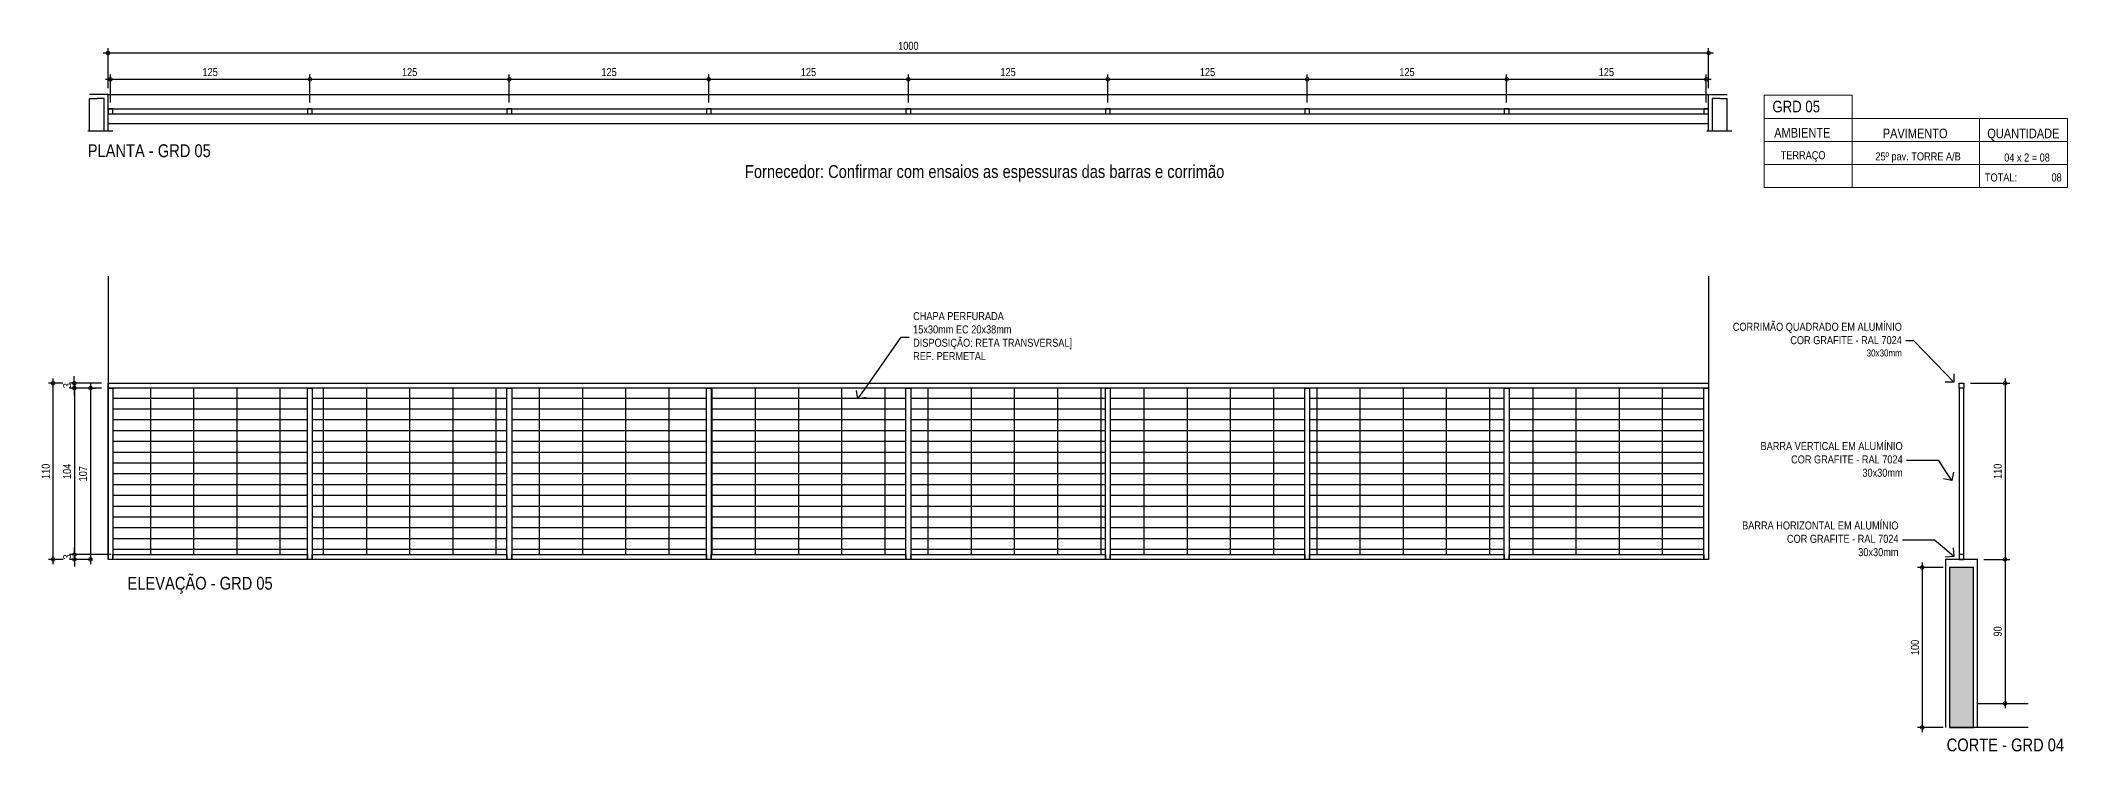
# Model space of a CAD drawing. Header units: metres. Extents: x -1.2 to 70.7, y -18.8 to 3.9.
# Drawn here: x 43.57 to 56.23, y -1.49 to 2.95 of the extents above; entities that cross this region are included whole.
import ezdxf
from ezdxf import colors
from ezdxf.entities.mleader import LeaderData, LeaderLine
from ezdxf.math import Vec2, Vec3

# ---------------------------------------------------------------- set-up
doc = ezdxf.new("R2010")
doc.units = ezdxf.units.M
doc.header["$PDMODE"] = 35
for name, color, linetype in [('ARQ-ALV ACAB', 4, 'Continuous'), ('ARQ-ALV OSSO', 5, 'Continuous'), ('ARQ-AUX', 7, 'Continuous'), ('ARQ-AUX1', 1, 'Continuous'), ('ARQ-AUX2', 2, 'Continuous'), ('ARQ-DIM', 2, 'Continuous'), ('ARQ-EST', 2, 'Continuous'), ('ARQ-SIM', 1, 'Continuous'), ('ARQ-TXT', 2, 'Continuous'), ('ARQ-TXT01', 2, 'Continuous'), ('ARQ-TXT3', 3, 'Continuous'), ('ES-CORTE', 2, 'Continuous')]:
    doc.layers.add(name, color=color, linetype=linetype)
doc.layers.add('SIMB', color=1, linetype='Continuous', lineweight=13)
doc.styles.add('Adesa', font='ARIALN.TTF')
doc.dimstyles.new('ADESA 1-0025', dxfattribs={"dimtxt": 0.05, "dimasz": 0.045, "dimexe": 0.03, "dimexo": 0.04, "dimgap": 0.02, "dimtad": 1, "dimtoh": 1, "dimdec": 0, "dimlfac": 100, "dimzin": 4, "dimtxsty": 'Adesa', "dimblk": 'DOTSMALL', "dimcen": 1, "dimdle": 0.03, "dimclrd": 1, "dimclre": 1, "dimclrt": 256, "dimazin": 1, "dimtm": 1e-09, "dimtfac": 1, "dimtdec": 0, "dimtix": 1, "dimtmove": 2, "dimatfit": 0, "dimldrblk": 'DOTSMALL', "dimfxl": 0.8, "dimtvp": 2, "dimtolj": 1, "dimtzin": 0, "dimarcsym": 0})

# ---------------------------------------------------------------- blocks, each defined once
blk = doc.blocks.new('_DotSmall')
at = {"color": 0, "linetype": 'ByBlock', "const_width": 0.5}
blk.add_lwpolyline([(-0.0625, 0, 1), (0.0625, 0, 1)], format="xyb", close=True, dxfattribs=at)
blk = doc.blocks.new('*D97')
at = {"layer": 'ARQ-DIM', "color": 1, "lineweight": -2, "transparency": 16777216}
for p, q in [((43.978, 2.711), (45.284, 2.711)), ((44.008, 2.566), (44.008, 2.741)), ((45.254, 2.566), (45.254, 2.741))]:
    blk.add_line(p, q, dxfattribs=at)
at = {"layer": 'Defpoints', "color": 0, "transparency": 16777216}
for p in [(45.254, 2.711), (44.008, 2.526, 0), (45.254, 2.526, 0)]:
    blk.add_point(p, dxfattribs=at)
at = {"layer": 'ARQ-DIM', "color": 1, "lineweight": -2, "transparency": 16777216, "xscale": 0.045, "yscale": 0.045, "zscale": 0.045, "rotation": 180}
blk.add_blockref('_DotSmall', (44.008, 2.711), dxfattribs=at)
at = {"layer": 'ARQ-DIM', "color": 1, "lineweight": -2, "transparency": 16777216, "xscale": 0.045, "yscale": 0.045, "zscale": 0.045}
blk.add_blockref('_DotSmall', (45.254, 2.711), dxfattribs=at)
at = {"layer": 'ARQ-DIM', "transparency": 16777216, "insert": (44.631, 2.756), "char_height": 0.05, "attachment_point": 5, "style": 'Adesa'}
blk.add_mtext('\\A1;125', dxfattribs=at)
blk = doc.blocks.new('*D98')
at = {"layer": 'ARQ-DIM', "color": 1, "lineweight": -2, "transparency": 16777216}
for p, q in [((45.224, 2.711), (46.53, 2.711)), ((45.254, 2.566), (45.254, 2.741)), ((46.5, 2.566), (46.5, 2.741))]:
    blk.add_line(p, q, dxfattribs=at)
at = {"layer": 'Defpoints', "color": 0, "transparency": 16777216}
for p in [(46.5, 2.711), (45.254, 2.526, 0), (46.5, 2.526, 0)]:
    blk.add_point(p, dxfattribs=at)
at = {"layer": 'ARQ-DIM', "color": 1, "lineweight": -2, "transparency": 16777216, "xscale": 0.045, "yscale": 0.045, "zscale": 0.045, "rotation": 180}
blk.add_blockref('_DotSmall', (45.254, 2.711), dxfattribs=at)
at = {"layer": 'ARQ-DIM', "color": 1, "lineweight": -2, "transparency": 16777216, "xscale": 0.045, "yscale": 0.045, "zscale": 0.045}
blk.add_blockref('_DotSmall', (46.5, 2.711), dxfattribs=at)
at = {"layer": 'ARQ-DIM', "transparency": 16777216, "insert": (45.877, 2.756), "char_height": 0.05, "attachment_point": 5, "style": 'Adesa'}
blk.add_mtext('\\A1;125', dxfattribs=at)
blk = doc.blocks.new('*D99')
at = {"layer": 'ARQ-DIM', "color": 1, "lineweight": -2, "transparency": 16777216}
for p, q in [((46.47, 2.711), (47.776, 2.711)), ((46.5, 2.566), (46.5, 2.741)), ((47.746, 2.566), (47.746, 2.741))]:
    blk.add_line(p, q, dxfattribs=at)
at = {"layer": 'Defpoints', "color": 0, "transparency": 16777216}
for p in [(47.746, 2.711), (46.5, 2.526, 0), (47.746, 2.526, 0)]:
    blk.add_point(p, dxfattribs=at)
at = {"layer": 'ARQ-DIM', "color": 1, "lineweight": -2, "transparency": 16777216, "xscale": 0.045, "yscale": 0.045, "zscale": 0.045, "rotation": 180}
blk.add_blockref('_DotSmall', (46.5, 2.711), dxfattribs=at)
at = {"layer": 'ARQ-DIM', "color": 1, "lineweight": -2, "transparency": 16777216, "xscale": 0.045, "yscale": 0.045, "zscale": 0.045}
blk.add_blockref('_DotSmall', (47.746, 2.711), dxfattribs=at)
at = {"layer": 'ARQ-DIM', "transparency": 16777216, "insert": (47.123, 2.756), "char_height": 0.05, "attachment_point": 5, "style": 'Adesa'}
blk.add_mtext('\\A1;125', dxfattribs=at)
blk = doc.blocks.new('*D100')
at = {"layer": 'ARQ-DIM', "color": 1, "lineweight": -2, "transparency": 16777216}
for p, q in [((47.716, 2.711), (49.023, 2.711)), ((47.746, 2.566), (47.746, 2.741)), ((48.993, 2.566), (48.993, 2.741))]:
    blk.add_line(p, q, dxfattribs=at)
at = {"layer": 'Defpoints', "color": 0, "transparency": 16777216}
for p in [(48.993, 2.711), (47.746, 2.526, 0), (48.993, 2.526, 0)]:
    blk.add_point(p, dxfattribs=at)
at = {"layer": 'ARQ-DIM', "color": 1, "lineweight": -2, "transparency": 16777216, "xscale": 0.045, "yscale": 0.045, "zscale": 0.045, "rotation": 180}
blk.add_blockref('_DotSmall', (47.746, 2.711), dxfattribs=at)
at = {"layer": 'ARQ-DIM', "color": 1, "lineweight": -2, "transparency": 16777216, "xscale": 0.045, "yscale": 0.045, "zscale": 0.045}
blk.add_blockref('_DotSmall', (48.993, 2.711), dxfattribs=at)
at = {"layer": 'ARQ-DIM', "transparency": 16777216, "insert": (48.369, 2.756), "char_height": 0.05, "attachment_point": 5, "style": 'Adesa'}
blk.add_mtext('\\A1;125', dxfattribs=at)
blk = doc.blocks.new('*D101')
at = {"layer": 'ARQ-DIM', "color": 1, "lineweight": -2, "transparency": 16777216}
for p, q in [((48.963, 2.711), (50.269, 2.711)), ((48.993, 2.566), (48.993, 2.741)), ((50.239, 2.566), (50.239, 2.741))]:
    blk.add_line(p, q, dxfattribs=at)
at = {"layer": 'Defpoints', "color": 0, "transparency": 16777216}
for p in [(50.239, 2.711), (48.993, 2.526, 0), (50.239, 2.526, 0)]:
    blk.add_point(p, dxfattribs=at)
at = {"layer": 'ARQ-DIM', "color": 1, "lineweight": -2, "transparency": 16777216, "xscale": 0.045, "yscale": 0.045, "zscale": 0.045, "rotation": 180}
blk.add_blockref('_DotSmall', (48.993, 2.711), dxfattribs=at)
at = {"layer": 'ARQ-DIM', "color": 1, "lineweight": -2, "transparency": 16777216, "xscale": 0.045, "yscale": 0.045, "zscale": 0.045}
blk.add_blockref('_DotSmall', (50.239, 2.711), dxfattribs=at)
at = {"layer": 'ARQ-DIM', "transparency": 16777216, "insert": (49.616, 2.756), "char_height": 0.05, "attachment_point": 5, "style": 'Adesa'}
blk.add_mtext('\\A1;125', dxfattribs=at)
blk = doc.blocks.new('*D102')
at = {"layer": 'ARQ-DIM', "color": 1, "lineweight": -2, "transparency": 16777216}
for p, q in [((50.209, 2.711), (51.515, 2.711)), ((50.239, 2.566), (50.239, 2.741)), ((51.485, 2.566), (51.485, 2.741))]:
    blk.add_line(p, q, dxfattribs=at)
at = {"layer": 'Defpoints', "color": 0, "transparency": 16777216}
for p in [(51.485, 2.711), (50.239, 2.526, 0), (51.485, 2.526, 0)]:
    blk.add_point(p, dxfattribs=at)
at = {"layer": 'ARQ-DIM', "color": 1, "lineweight": -2, "transparency": 16777216, "xscale": 0.045, "yscale": 0.045, "zscale": 0.045, "rotation": 180}
blk.add_blockref('_DotSmall', (50.239, 2.711), dxfattribs=at)
at = {"layer": 'ARQ-DIM', "color": 1, "lineweight": -2, "transparency": 16777216, "xscale": 0.045, "yscale": 0.045, "zscale": 0.045}
blk.add_blockref('_DotSmall', (51.485, 2.711), dxfattribs=at)
at = {"layer": 'ARQ-DIM', "transparency": 16777216, "insert": (50.862, 2.756), "char_height": 0.05, "attachment_point": 5, "style": 'Adesa'}
blk.add_mtext('\\A1;125', dxfattribs=at)
blk = doc.blocks.new('*D103')
at = {"layer": 'ARQ-DIM', "color": 1, "lineweight": -2, "transparency": 16777216}
for p, q in [((51.455, 2.711), (52.761, 2.711)), ((51.485, 2.566), (51.485, 2.741)), ((52.731, 2.566), (52.731, 2.741))]:
    blk.add_line(p, q, dxfattribs=at)
at = {"layer": 'Defpoints', "color": 0, "transparency": 16777216}
for p in [(52.731, 2.711), (51.485, 2.526, 0), (52.731, 2.526, 0)]:
    blk.add_point(p, dxfattribs=at)
at = {"layer": 'ARQ-DIM', "color": 1, "lineweight": -2, "transparency": 16777216, "xscale": 0.045, "yscale": 0.045, "zscale": 0.045, "rotation": 180}
blk.add_blockref('_DotSmall', (51.485, 2.711), dxfattribs=at)
at = {"layer": 'ARQ-DIM', "color": 1, "lineweight": -2, "transparency": 16777216, "xscale": 0.045, "yscale": 0.045, "zscale": 0.045}
blk.add_blockref('_DotSmall', (52.731, 2.711), dxfattribs=at)
at = {"layer": 'ARQ-DIM', "transparency": 16777216, "insert": (52.108, 2.756), "char_height": 0.05, "attachment_point": 5, "style": 'Adesa'}
blk.add_mtext('\\A1;125', dxfattribs=at)
blk = doc.blocks.new('*D104')
at = {"layer": 'ARQ-DIM', "color": 1, "lineweight": -2, "transparency": 16777216}
for p, q in [((52.701, 2.711), (54.008, 2.711)), ((52.731, 2.566), (52.731, 2.741)), ((53.978, 2.566), (53.978, 2.741))]:
    blk.add_line(p, q, dxfattribs=at)
at = {"layer": 'Defpoints', "color": 0, "transparency": 16777216}
for p in [(53.978, 2.711), (52.731, 2.526, 0), (53.978, 2.526, 0)]:
    blk.add_point(p, dxfattribs=at)
at = {"layer": 'ARQ-DIM', "color": 1, "lineweight": -2, "transparency": 16777216, "xscale": 0.045, "yscale": 0.045, "zscale": 0.045, "rotation": 180}
blk.add_blockref('_DotSmall', (52.731, 2.711), dxfattribs=at)
at = {"layer": 'ARQ-DIM', "color": 1, "lineweight": -2, "transparency": 16777216, "xscale": 0.045, "yscale": 0.045, "zscale": 0.045}
blk.add_blockref('_DotSmall', (53.978, 2.711), dxfattribs=at)
at = {"layer": 'ARQ-DIM', "transparency": 16777216, "insert": (53.354, 2.756), "char_height": 0.05, "attachment_point": 5, "style": 'Adesa'}
blk.add_mtext('\\A1;125', dxfattribs=at)
blk = doc.blocks.new('*D105')
at = {"layer": 'ARQ-DIM', "color": 1, "lineweight": -2, "transparency": 16777216}
for p, q in [((54.023, 2.875), (43.963, 2.875)), ((43.993, 2.656), (43.993, 2.905)), ((53.993, 2.656), (53.993, 2.905))]:
    blk.add_line(p, q, dxfattribs=at)
at = {"layer": 'Defpoints', "color": 0, "transparency": 16777216}
for p in [(43.993, 2.875), (43.993, 2.616, 0), (53.993, 2.616)]:
    blk.add_point(p, dxfattribs=at)
at = {"layer": 'ARQ-DIM', "color": 1, "lineweight": -2, "transparency": 16777216, "xscale": 0.045, "yscale": 0.045, "zscale": 0.045, "rotation": 180}
blk.add_blockref('_DotSmall', (43.993, 2.875), dxfattribs=at)
at = {"layer": 'ARQ-DIM', "color": 1, "lineweight": -2, "transparency": 16777216, "xscale": 0.045, "yscale": 0.045, "zscale": 0.045}
blk.add_blockref('_DotSmall', (53.993, 2.875), dxfattribs=at)
at = {"layer": 'ARQ-DIM', "transparency": 16777216, "insert": (48.993, 2.92), "char_height": 0.05, "attachment_point": 5, "style": 'Adesa'}
blk.add_mtext('\\A1;1000', dxfattribs=at)
blk = doc.blocks.new('*D111')
at = {"layer": 'ARQ-DIM', "color": 1, "lineweight": -2, "transparency": 16777216}
for p, q in [((43.953, 0.812), (43.752, 0.812)), ((43.953, 0.782), (43.752, 0.782)), ((43.782, 0.812), (43.782, 0.857)), ((43.782, 0.812), (43.782, 0.782)), ((43.782, 0.782), (43.782, 0.737))]:
    blk.add_line(p, q, dxfattribs=at)
at = {"layer": 'Defpoints', "color": 0, "transparency": 16777216}
for p in [(43.782, 0.782), (43.993, 0.812, 0), (43.993, 0.782, 0)]:
    blk.add_point(p, dxfattribs=at)
at = {"layer": 'ARQ-DIM', "color": 1, "lineweight": -2, "transparency": 16777216, "xscale": 0.045, "yscale": 0.045, "zscale": 0.045}
for p, rotation in [((43.782, 0.812), 270), ((43.782, 0.782), 90)]:
    blk.add_blockref('_DotSmall', p, dxfattribs=dict(at, rotation=rotation))
at = {"layer": 'ARQ-DIM', "transparency": 16777216, "insert": (43.737, 0.797), "char_height": 0.05, "attachment_point": 5, "rotation": 90, "style": 'Adesa'}
blk.add_mtext('\\A1;3', dxfattribs=at)
blk = doc.blocks.new('*D112')
at = {"layer": 'ARQ-DIM', "color": 1, "lineweight": -2, "transparency": 16777216}
for p, q in [((43.953, 0.782), (43.753, 0.782)), ((43.783, 0.812), (43.783, -0.288)), ((44.013, -0.258), (43.753, -0.258))]:
    blk.add_line(p, q, dxfattribs=at)
at = {"layer": 'Defpoints', "color": 0, "transparency": 16777216}
for p in [(43.993, 0.782), (43.783, -0.258), (44.053, -0.258, 0)]:
    blk.add_point(p, dxfattribs=at)
at = {"layer": 'ARQ-DIM', "color": 1, "lineweight": -2, "transparency": 16777216, "xscale": 0.045, "yscale": 0.045, "zscale": 0.045}
for p, rotation in [((43.783, 0.782), 90), ((43.783, -0.258), 270)]:
    blk.add_blockref('_DotSmall', p, dxfattribs=dict(at, rotation=rotation))
at = {"layer": 'ARQ-DIM', "transparency": 16777216, "insert": (43.737, 0.262), "char_height": 0.05, "attachment_point": 5, "rotation": 90, "style": 'Adesa'}
blk.add_mtext('\\A1;104', dxfattribs=at)
blk = doc.blocks.new('*D108')
at = {"layer": 'ARQ-DIM', "color": 1, "lineweight": -2, "transparency": 16777216}
for p, q in [((43.783, -0.258), (43.783, -0.213)), ((43.893, -0.258), (43.753, -0.258)), ((43.893, -0.288), (43.753, -0.288)), ((43.783, -0.258), (43.783, -0.288)), ((43.783, -0.288), (43.783, -0.333))]:
    blk.add_line(p, q, dxfattribs=at)
at = {"layer": 'Defpoints', "color": 0, "transparency": 16777216}
for p in [(43.783, -0.288), (43.933, -0.258), (43.933, -0.288, 0)]:
    blk.add_point(p, dxfattribs=at)
at = {"layer": 'ARQ-DIM', "color": 1, "lineweight": -2, "transparency": 16777216, "xscale": 0.045, "yscale": 0.045, "zscale": 0.045}
for p, rotation in [((43.783, -0.258), 270), ((43.783, -0.288), 90)]:
    blk.add_blockref('_DotSmall', p, dxfattribs=dict(at, rotation=rotation))
at = {"layer": 'ARQ-DIM', "transparency": 16777216, "insert": (43.737, -0.273), "char_height": 0.05, "attachment_point": 5, "rotation": 90, "style": 'Adesa'}
blk.add_mtext('\\A1;3', dxfattribs=at)
blk = doc.blocks.new('*D109')
at = {"layer": 'ARQ-DIM', "color": 1, "lineweight": -2, "transparency": 16777216}
for p, q in [((43.883, 0.812), (43.883, -0.318)), ((43.893, 0.782), (43.913, 0.782)), ((43.863, -0.288), (43.853, -0.288))]:
    blk.add_line(p, q, dxfattribs=at)
at = {"layer": 'Defpoints', "color": 0, "transparency": 16777216}
for p in [(43.853, 0.782, 0), (43.883, -0.288), (43.903, -0.288, 0)]:
    blk.add_point(p, dxfattribs=at)
at = {"layer": 'ARQ-DIM', "color": 1, "lineweight": -2, "transparency": 16777216, "xscale": 0.045, "yscale": 0.045, "zscale": 0.045}
for p, rotation in [((43.883, 0.782), 90), ((43.883, -0.288), 270)]:
    blk.add_blockref('_DotSmall', p, dxfattribs=dict(at, rotation=rotation))
at = {"layer": 'ARQ-DIM', "transparency": 16777216, "insert": (43.837, 0.247), "char_height": 0.05, "attachment_point": 5, "rotation": 90, "style": 'Adesa'}
blk.add_mtext('\\A1;107', dxfattribs=at)
blk = doc.blocks.new('*D110')
at = {"layer": 'ARQ-DIM', "color": 1, "lineweight": -2, "transparency": 16777216}
for p, q in [((43.71, 0.812), (43.62, 0.812)), ((43.65, -0.318), (43.65, 0.842)), ((43.713, -0.288), (43.62, -0.288))]:
    blk.add_line(p, q, dxfattribs=at)
at = {"layer": 'Defpoints', "color": 0, "transparency": 16777216}
for p in [(43.65, 0.812), (43.75, 0.812, 0), (43.753, -0.288)]:
    blk.add_point(p, dxfattribs=at)
at = {"layer": 'ARQ-DIM', "color": 1, "lineweight": -2, "transparency": 16777216, "xscale": 0.045, "yscale": 0.045, "zscale": 0.045}
for p, rotation in [((43.65, 0.812), 90), ((43.65, -0.288), 270)]:
    blk.add_blockref('_DotSmall', p, dxfattribs=dict(at, rotation=rotation))
at = {"layer": 'ARQ-DIM', "transparency": 16777216, "insert": (43.604, 0.262), "char_height": 0.05, "attachment_point": 5, "rotation": 90, "style": 'Adesa'}
blk.add_mtext('\\A1;110', dxfattribs=at)
blk = doc.blocks.new('_Open90')
at = {"color": 0, "linetype": 'ByBlock', "lineweight": -2}
for p, q in [((0, 0), (-1, 0)), ((-0.5, 0.5), (0, 0)), ((0, 0), (-0.5, -0.5))]:
    blk.add_line(p, q, dxfattribs=at)
blk = doc.blocks.new('*D113')
at = {"layer": 'ARQ-DIM', "color": 1, "lineweight": -2, "transparency": 16777216}
for p, q in [((55.628, 0.812), (55.875, 0.812)), ((55.845, 0.842), (55.845, -0.318)), ((55.713, -0.288), (55.875, -0.288))]:
    blk.add_line(p, q, dxfattribs=at)
at = {"layer": 'Defpoints', "color": 0, "transparency": 16777216}
for p in [(55.588, 0.812), (55.673, -0.288), (55.845, -0.288)]:
    blk.add_point(p, dxfattribs=at)
at = {"layer": 'ARQ-DIM', "color": 1, "lineweight": -2, "transparency": 16777216, "xscale": 0.045, "yscale": 0.045, "zscale": 0.045}
for p, rotation in [((55.845, 0.812), 90), ((55.845, -0.288), 270)]:
    blk.add_blockref('_DotSmall', p, dxfattribs=dict(at, rotation=rotation))
at = {"layer": 'ARQ-DIM', "transparency": 16777216, "insert": (55.799, 0.262), "char_height": 0.05, "attachment_point": 5, "rotation": 90, "style": 'Adesa'}
blk.add_mtext('\\A1;110', dxfattribs=at)
blk = doc.blocks.new('*D114')
at = {"layer": 'ARQ-DIM', "color": 1, "lineweight": -2, "transparency": 16777216}
for p, q in [((55.713, -0.288), (55.875, -0.288)), ((55.845, -0.258), (55.845, -1.218)), ((55.713, -1.188), (55.875, -1.188))]:
    blk.add_line(p, q, dxfattribs=at)
at = {"layer": 'Defpoints', "color": 0, "transparency": 16777216}
for p in [(55.673, -0.288), (55.673, -1.188, 0), (55.845, -1.188)]:
    blk.add_point(p, dxfattribs=at)
at = {"layer": 'ARQ-DIM', "color": 1, "lineweight": -2, "transparency": 16777216, "xscale": 0.045, "yscale": 0.045, "zscale": 0.045}
for p, rotation in [((55.845, -0.288), 90), ((55.845, -1.188), 270)]:
    blk.add_blockref('_DotSmall', p, dxfattribs=dict(at, rotation=rotation))
at = {"layer": 'ARQ-DIM', "transparency": 16777216, "insert": (55.799, -0.738), "char_height": 0.05, "attachment_point": 5, "rotation": 90, "style": 'Adesa'}
blk.add_mtext('\\A1;90', dxfattribs=at)
blk = doc.blocks.new('*D115')
at = {"layer": 'ARQ-DIM', "color": 1, "lineweight": -2, "transparency": 16777216}
for p, q in [((55.458, -0.338), (55.297, -0.338)), ((55.327, -0.308), (55.327, -1.368)), ((55.458, -1.338), (55.297, -1.338))]:
    blk.add_line(p, q, dxfattribs=at)
at = {"layer": 'Defpoints', "color": 0, "transparency": 16777216}
for p in [(55.498, -0.338), (55.327, -1.338), (55.498, -1.338)]:
    blk.add_point(p, dxfattribs=at)
at = {"layer": 'ARQ-DIM', "color": 1, "lineweight": -2, "transparency": 16777216, "xscale": 0.045, "yscale": 0.045, "zscale": 0.045}
for p, rotation in [((55.327, -0.338), 90), ((55.327, -1.338), 270)]:
    blk.add_blockref('_DotSmall', p, dxfattribs=dict(at, rotation=rotation))
at = {"layer": 'ARQ-DIM', "transparency": 16777216, "insert": (55.282, -0.838), "char_height": 0.05, "attachment_point": 5, "rotation": 90, "style": 'Adesa'}
blk.add_mtext('\\A1;100', dxfattribs=at)

msp = doc.modelspace()

# ---------------------------------------------------------------- hatches: boundary and pattern name
at = {"transparency": 33554687}
h = msp.add_hatch(dxfattribs=at)
h.set_pattern_fill('GRATE', scale=0.085)
h.set_pattern_definition([(0, (0, 0.31499), (0, 0.06746875), []), (90, (0, 0.315), (-0.269875, 2e-17), [])])
h.paths.add_polyline_path([(45.239, 0.782), (44.023, 0.782), (44.023, -0.258), (45.239, -0.258)])
h.paths.add_polyline_path([(45.269, 0.782), (45.269, -0.258), (46.485, -0.258), (46.485, 0.782)])
h.paths.add_polyline_path([(46.515, 0.782), (46.515, -0.258), (47.731, -0.258), (47.731, 0.782)])
h.paths.add_polyline_path([(47.761, 0.782), (47.761, -0.258), (48.978, -0.258), (48.978, 0.782)])
h.paths.add_polyline_path([(50.224, 0.782), (49.008, 0.782), (49.008, -0.258), (50.224, -0.258)])
h.paths.add_polyline_path([(50.254, 0.782), (50.254, -0.258), (51.47, -0.258), (51.47, 0.782)])
h.paths.add_polyline_path([(51.5, 0.782), (51.5, -0.258), (52.716, -0.258), (52.716, 0.782)])
h.paths.add_polyline_path([(52.746, -0.258), (53.963, -0.258), (53.963, 0.782), (52.746, 0.782)])
at = {"layer": 'ES-CORTE'}
h = msp.add_hatch(color=8, dxfattribs=at)
h.dxf.hatch_style = 1
h.paths.add_polyline_path([(55.648, -0.338), (55.498, -0.338), (55.498, -1.338), (55.648, -1.338)])

# ---------------------------------------------------------------- linework, layer by layer
at = {"layer": 'ARQ-ALV ACAB'}
for p, q in [((43.993, 2.616, 0), (54.108, 2.616)), ((53.993, 2.39), (53.993, 2.616)), ((43.993, 2.436, 0), (53.993, 2.436, 0)), ((55.673, -1.188, 0), (55.989, -1.188, 0))]:
    msp.add_line(p, q, dxfattribs=at)
at = {"layer": 'ARQ-ALV ACAB', "elevation": 0}
for points in [[(43.993, 2.39), (43.993, 2.616), (43.878, 2.616)], [(55.673, -1.338), (55.673, -0.288), (55.473, -0.288), (55.473, -1.338)]]:
    msp.add_lwpolyline(points, dxfattribs=at)
at = {"layer": 'ARQ-ALV OSSO'}
for p, q in [((54.063, 2.591, 0), (54.018, 2.591, 0)), ((54.018, 2.39), (54.018, 2.591)), ((54.063, 2.591, 0), (54.108, 2.591, 0)), ((54.108, 2.39), (54.108, 2.591))]:
    msp.add_line(p, q, dxfattribs=at)
at = {"layer": 'ARQ-ALV OSSO', "elevation": 0}
for points in [[(43.878, 2.39), (43.878, 2.591), (43.923, 2.591), (43.923, 2.591)], [(43.968, 2.39), (43.968, 2.591), (43.923, 2.591), (43.923, 2.591)]]:
    msp.add_lwpolyline(points, dxfattribs=at)
at = {"layer": 'ARQ-AUX'}
for p, q in [((43.993, 1.481, 0), (43.993, -0.288, 0)), ((53.993, 1.481, 0), (53.993, -0.288, 0))]:
    msp.add_line(p, q, dxfattribs=at)
at = {"layer": 'ARQ-AUX1', "elevation": 0}
for points in [[(43.993, 2.496), (44.023, 2.496), (44.023, 2.526), (43.993, 2.526)], [(45.239, 2.496), (45.269, 2.496), (45.269, 2.526), (45.239, 2.526)], [(46.485, 2.496), (46.515, 2.496), (46.515, 2.526), (46.485, 2.526)], [(47.731, 2.496), (47.761, 2.496), (47.761, 2.526), (47.731, 2.526)], [(48.978, 2.496), (49.008, 2.496), (49.008, 2.526), (48.978, 2.526)], [(50.224, 2.496), (50.254, 2.496), (50.254, 2.526), (50.224, 2.526)], [(51.47, 2.496), (51.5, 2.496), (51.5, 2.526), (51.47, 2.526)], [(52.716, 2.496), (52.746, 2.496), (52.746, 2.526), (52.716, 2.526)], [(55.558, -0.288), (55.588, -0.288), (55.588, -0.258), (55.558, -0.258)]]:
    msp.add_lwpolyline(points, close=True, dxfattribs=at)
at = {"layer": 'ARQ-AUX1'}
msp.add_lwpolyline([(53.963, 2.496), (53.993, 2.496), (53.993, 2.526), (53.963, 2.526)], close=True, dxfattribs=at)
at = {"layer": 'ARQ-AUX1', "elevation": 0}
msp.add_lwpolyline([(43.866, 2.39), (44.023, 2.39)], dxfattribs=at)
at = {"layer": 'ARQ-AUX1'}
msp.add_lwpolyline([(53.981, 2.39), (54.138, 2.39)], dxfattribs=at)
at = {"layer": 'ARQ-AUX2'}
for p, q in [((43.993, 2.526), (53.993, 2.526, 0)), ((43.993, 2.496), (53.993, 2.496, 0))]:
    msp.add_line(p, q, dxfattribs=at)
at = {"layer": 'ARQ-AUX2', "ltscale": 0.05, "elevation": 0}
for points in [[(53.993, 0.812), (53.993, 0.782), (43.993, 0.782), (43.993, 0.812)], [(43.993, 0.782), (44.023, 0.782), (44.023, -0.288), (43.993, -0.288)], [(53.963, 0.782), (53.993, 0.782), (53.993, -0.288), (53.963, -0.288)], [(44.023, -0.258), (45.239, -0.258), (45.239, -0.288), (44.023, -0.288)], [(45.269, -0.258), (46.485, -0.258), (46.485, -0.288), (45.269, -0.288)], [(46.515, -0.258), (47.731, -0.258), (47.731, -0.288), (46.515, -0.288)], [(47.761, -0.258), (48.978, -0.258), (48.978, -0.288), (47.761, -0.288)], [(49.008, -0.258), (50.224, -0.258), (50.224, -0.288), (49.008, -0.288)], [(50.254, -0.258), (51.47, -0.258), (51.47, -0.288), (50.254, -0.288)]]:
    msp.add_lwpolyline(points, close=True, dxfattribs=at)
at = {"layer": 'ARQ-AUX2', "ltscale": 0.05}
for points in [[(45.239, 0.782), (45.269, 0.782), (45.269, -0.288), (45.239, -0.288)], [(46.485, 0.782), (46.515, 0.782), (46.515, -0.288), (46.485, -0.288)], [(47.731, 0.782), (47.761, 0.782), (47.761, -0.288), (47.731, -0.288)], [(48.978, 0.782), (49.008, 0.782), (49.008, -0.288), (48.978, -0.288)], [(50.224, 0.782), (50.254, 0.782), (50.254, -0.288), (50.224, -0.288)], [(51.47, 0.782), (51.5, 0.782), (51.5, -0.288), (51.47, -0.288)], [(52.716, 0.782), (52.746, 0.782), (52.746, -0.288), (52.716, -0.288)], [(51.5, -0.258), (52.716, -0.258), (52.716, -0.288), (51.5, -0.288)], [(52.746, -0.258), (53.963, -0.258), (53.963, -0.288), (52.746, -0.288)]]:
    msp.add_lwpolyline(points, close=True, dxfattribs=at)
at = {"layer": 'ARQ-AUX2', "elevation": 0}
for points in [[(55.558, 0.812), (55.588, 0.812), (55.588, 0.782), (55.558, 0.782)], [(55.558, -0.288), (55.588, -0.288), (55.588, 0.782), (55.558, 0.782)]]:
    msp.add_lwpolyline(points, close=True, dxfattribs=at)
at = {"layer": 'ARQ-EST', "elevation": 0}
msp.add_lwpolyline([(55.498, -1.338), (55.648, -1.338), (55.648, -0.338), (55.498, -0.338)], close=True, dxfattribs=at)
at = {"layer": 'ES-CORTE', "elevation": 0}
msp.add_lwpolyline([(55.989, -1.338), (55.498, -1.338)], dxfattribs=at)
at = {"layer": 'SIMB', "ltscale": 0.01}
for p, q in [((54.34, 2.611, 0), (54.34, 2.035, 0)), ((54.89, 2.611, 0), (54.34, 2.611, 0)), ((54.89, 2.611, 0), (54.89, 2.035, 0)), ((54.679, 2.467, 0), (54.34, 2.467, 0)), ((54.34, 2.035, 0), (54.34, 2.467, 0)), ((54.34, 2.035, 0), (54.34, 2.467, 0)), ((56.235, 2.467, 0), (54.679, 2.467, 0)), ((55.685, 2.467, 0), (55.685, 2.035, 0)), ((56.235, 2.467, 0), (56.235, 2.035, 0)), ((56.235, 2.323, 0), (54.34, 2.323, 0)), ((56.235, 2.179, 0), (54.34, 2.179, 0)), ((56.235, 2.035, 0), (54.34, 2.035, 0))]:
    msp.add_line(p, q, dxfattribs=at)

# ---------------------------------------------------------------- texts
at = {"layer": 'ARQ-TXT', "ltscale": 0.5, "style": 'Adesa'}
for s, p in [('PLANTA - GRD 05', (43.866, 2.225, 0)), ('Fornecedor: Confirmar com ensaios as espessuras das barras e corrimão', (47.972, 2.095)), ('ELEVAÇÃO - GRD 05', (44.115, -0.477, 0)), ('CORTE - GRD 04', (55.48, -1.487, 0))]:
    msp.add_text(s, height=0.08, dxfattribs=at).set_placement(p)
at = {"layer": 'ARQ-TXT', "ltscale": 0.01, "char_height": 0.05, "style": 'Adesa'}
for s, insert, width, attachment_point in [('\\pi0.09948;25º pav. TORRE A/B', (54.935, 2.222, 0), 0.72778, 4), ('04 x 2 = 08', (55.982, 2.222, 0), 0.45208, 5)]:
    msp.add_mtext(s, dxfattribs=dict(at, insert=insert, width=width, attachment_point=attachment_point))
at = {"layer": 'ARQ-TXT01', "ltscale": 0.01, "style": 'Adesa'}
for s, insert, char_height, width, attachment_point in [('AMBIENTE', (54.578, 2.407, 0), 0.06, 0.60531, 2), ('PAVIMENTO', (55.283, 2.403, 0), 0.06, 0.60531, 2), ('QUANTIDADE', (55.959, 2.403, 0), 0.06, 0.60531, 2), ('TERRAÇO', (54.443, 2.262, 0), 0.05, 0.53881, 1), ('TOTAL:^I 08', (55.719, 2.123, 0), 0.05, 0.51824, 1)]:
    msp.add_mtext(s, dxfattribs=dict(at, insert=insert, char_height=char_height, width=width, attachment_point=attachment_point))
at = {"layer": 'ARQ-TXT3', "ltscale": 0.01, "insert": (54.391, 2.577, 0), "char_height": 0.072, "width": 0.60531, "attachment_point": 1, "style": 'Adesa'}
msp.add_mtext('GRD 05', dxfattribs=at)

# ---------------------------------------------------------------- dimensions: what is measured, and where the dimension line sits
at = {"layer": 'ARQ-DIM'}
for base, p1, p2, picture, middle in [((43.993, 2.875), (53.993, 2.616), (43.993, 2.616, 0), '*D105', (48.993, 2.92)), ((45.254, 2.711), (44.008, 2.526, 0), (45.254, 2.526, 0), '*D97', (44.631, 2.756)), ((46.5, 2.711), (45.254, 2.526, 0), (46.5, 2.526, 0), '*D98', (45.877, 2.756)), ((47.746, 2.711), (46.5, 2.526, 0), (47.746, 2.526, 0), '*D99', (47.123, 2.756)), ((48.993, 2.711), (47.746, 2.526, 0), (48.993, 2.526, 0), '*D100', (48.369, 2.756)), ((50.239, 2.711), (48.993, 2.526, 0), (50.239, 2.526, 0), '*D101', (49.616, 2.756)), ((51.485, 2.711), (50.239, 2.526, 0), (51.485, 2.526, 0), '*D102', (50.862, 2.756)), ((52.731, 2.711), (51.485, 2.526, 0), (52.731, 2.526, 0), '*D103', (52.108, 2.756)), ((53.978, 2.711), (52.731, 2.526, 0), (53.978, 2.526, 0), '*D104', (53.354, 2.756))]:
    dim = msp.add_linear_dim(base=base, p1=p1, p2=p2, dimstyle='ADESA 1-0025', dxfattribs=at)
    dim.commit()
    dim.dimension.update_dxf_attribs({"geometry": picture, "text_midpoint": middle})
for base, p1, p2, picture, middle in [((43.65, 0.812, 0), (43.753, -0.288, 0), (43.75, 0.812, 0), '*D110', (43.604, 0.262, 0)), ((43.782, 0.782, 0), (43.993, 0.812, 0), (43.993, 0.782, 0), '*D111', (43.737, 0.797, 0)), ((43.783, -0.258, 0), (43.993, 0.782, 0), (44.053, -0.258, 0), '*D112', (43.737, 0.262, 0)), ((43.883, -0.288, 0), (43.853, 0.782, 0), (43.903, -0.288), '*D109', (43.837, 0.247, 0)), ((55.845, -0.288, 0), (55.588, 0.812, 0), (55.673, -0.288, 0), '*D113', (55.799, 0.262, 0)), ((43.783, -0.288, 0), (43.933, -0.258, 0), (43.933, -0.288), '*D108', (43.737, -0.273, 0)), ((55.327, -1.338, 0), (55.498, -0.338, 0), (55.498, -1.338, 0), '*D115', (55.282, -0.838, 0)), ((55.845, -1.188, 0), (55.673, -0.288, 0), (55.673, -1.188, 0), '*D114', (55.799, -0.738, 0))]:
    dim = msp.add_linear_dim(base=base, p1=p1, p2=p2, angle=90, dimstyle='ADESA 1-0025', dxfattribs=at)
    dim.commit()
    dim.dimension.update_dxf_attribs({"geometry": picture, "text_midpoint": middle})

# ---------------------------------------------------------------- leaders
at = {"layer": 'ARQ-SIM'}
ml = msp.add_multileader_mtext('Standard', dxfattribs=at)
ml.set_content('CHAPA PERFURADA\\P15x30mm EC 20x38mm\\PDISPOSIÇÃO: RETA TRANSVERSAL]\\PREF. PERMETAL', color=2, style='Adesa')
ml.set_leader_properties(color=256)
ml.set_arrow_properties(name='OPEN90')
ml.build(insert=Vec2(0, 0))
ml.multileader.update_dxf_attribs({"text_left_attachment_type": 2, "text_right_attachment_type": 2, "dogleg_length": 0.2, "arrow_head_size": 0.075})
ctx = ml.context
ctx.base_point, ctx.char_height, ctx.arrow_head_size, ctx.landing_gap_size, ctx.plane_origin = Vec3(48.998, 1.1), 0.05, 0.075, 0.025, Vec3(49.379, 0.714)
ctx.left_attachment, ctx.right_attachment = 2, 2
notes = []
notes.append((ctx, [(0, (1, 1, 0), (48.948, 1.1), (1, 0), 0.05, [(0, [(48.678, 0.714)], 0, [])])]))
ctx.mtext.insert, ctx.mtext.flow_direction = Vec3(49.023, 1.257), 5
ml = msp.add_multileader_mtext('Standard', dxfattribs=at)
ml.set_content('CORRIMÃO QUADRADO EM ALUMÍNIO \\PCOR GRAFITE - RAL 7024\\P{\\H0.875x;30x30mm}', color=2, style='Adesa')
ml.set_leader_properties(color=256)
ml.set_arrow_properties(name='OPEN90')
ml.build(insert=Vec2(0, 0))
ml.multileader.update_dxf_attribs({"text_left_attachment_type": 2, "text_right_attachment_type": 2, "dogleg_length": 0.2, "arrow_head_size": 0.075})
ctx = ml.context
ctx.base_point, ctx.char_height, ctx.arrow_head_size, ctx.landing_gap_size, ctx.plane_origin = Vec3(54.123, 1.078, 0), 0.05, 0.075, 0.025, Vec3(54.843, 0.819, 0)
ctx.left_attachment, ctx.right_attachment, ctx.text_align_type = 2, 2, 2
notes.append((ctx, [(0, (1, 1, 0), (55.275, 1.078, 0), (-1, 0), 0.05, [(0, [(55.524, 0.819, 0)], 0, [])])]))
ctx.mtext.insert, ctx.mtext.width, ctx.mtext.alignment, ctx.mtext.flow_direction = Vec3(55.2, 1.19, 0), 1.24814, 3, 5
ml = msp.add_multileader_mtext('Standard', dxfattribs=at)
ml.set_content('BARRA VERTICAL EM ALUMÍNIO\\PCOR GRAFITE - RAL 7024\\P30x30mm', color=2, style='Adesa')
ml.set_leader_properties(color=256)
ml.set_arrow_properties(name='OPEN90')
ml.build(insert=Vec2(0, 0))
ml.multileader.update_dxf_attribs({"text_left_attachment_type": 2, "text_right_attachment_type": 2, "dogleg_length": 0.2, "arrow_head_size": 0.075})
ctx = ml.context
ctx.base_point, ctx.char_height, ctx.arrow_head_size, ctx.landing_gap_size, ctx.plane_origin = Vec3(54.299, 0.329, 0), 0.05, 0.075, 0.025, Vec3(54.533, 0.032, 0)
ctx.left_attachment, ctx.right_attachment, ctx.text_align_type = 2, 2, 2
notes.append((ctx, [(1, (1, 1, 0), (55.43, 0.329, 0), (-1, 0), 0.2, [(0, [(55.513, 0.204, 0)], 0, [])])]))
ctx.mtext.insert, ctx.mtext.width, ctx.mtext.alignment, ctx.mtext.flow_direction = Vec3(55.205, 0.445, 0), 1.18901, 3, 5
ml = msp.add_multileader_mtext('Standard', dxfattribs=at)
ml.set_content('BARRA HORIZONTAL EM ALUMÍNIO\\PCOR GRAFITE - RAL 7024\\P30x30mm', color=2, style='Adesa')
ml.set_leader_properties(color=256)
ml.set_arrow_properties(name='OPEN90')
ml.build(insert=Vec2(0, 0))
ml.multileader.update_dxf_attribs({"text_left_attachment_type": 2, "text_right_attachment_type": 2, "dogleg_length": 0.2, "arrow_head_size": 0.075})
ctx = ml.context
ctx.base_point, ctx.char_height, ctx.arrow_head_size, ctx.landing_gap_size, ctx.plane_origin = Vec3(54.184, -0.167, 0), 0.05, 0.075, 0.025, Vec3(54.507, -0.464, 0)
ctx.left_attachment, ctx.right_attachment, ctx.text_align_type = 2, 2, 2
notes.append((ctx, [(1, (1, 1, 0), (55.404, -0.167, 0), (-1, 0), 0.2, [(0, [(55.524, -0.269, 0)], 0, [])])]))
ctx.mtext.insert, ctx.mtext.width, ctx.mtext.alignment, ctx.mtext.flow_direction = Vec3(55.179, -0.051, 0), 1.18901, 3, 5
for ctx, leaders in notes:
    for number, flags, end, landing, length, lines in leaders:
        leader = LeaderData()
        leader.index, (leader.has_last_leader_line, leader.has_dogleg_vector, leader.attachment_direction) = number, flags
        leader.last_leader_point, leader.dogleg_vector, leader.dogleg_length = Vec3(end), Vec3(landing), length
        for number, points, colour, breaks in lines:
            line = LeaderLine()
            line.index, line.vertices, line.color, line.breaks = number, Vec3.list(points), colors.encode_raw_color(colour), breaks
            leader.lines.append(line)
        ctx.leaders.append(leader)

doc.saveas('drawing.dxf')
